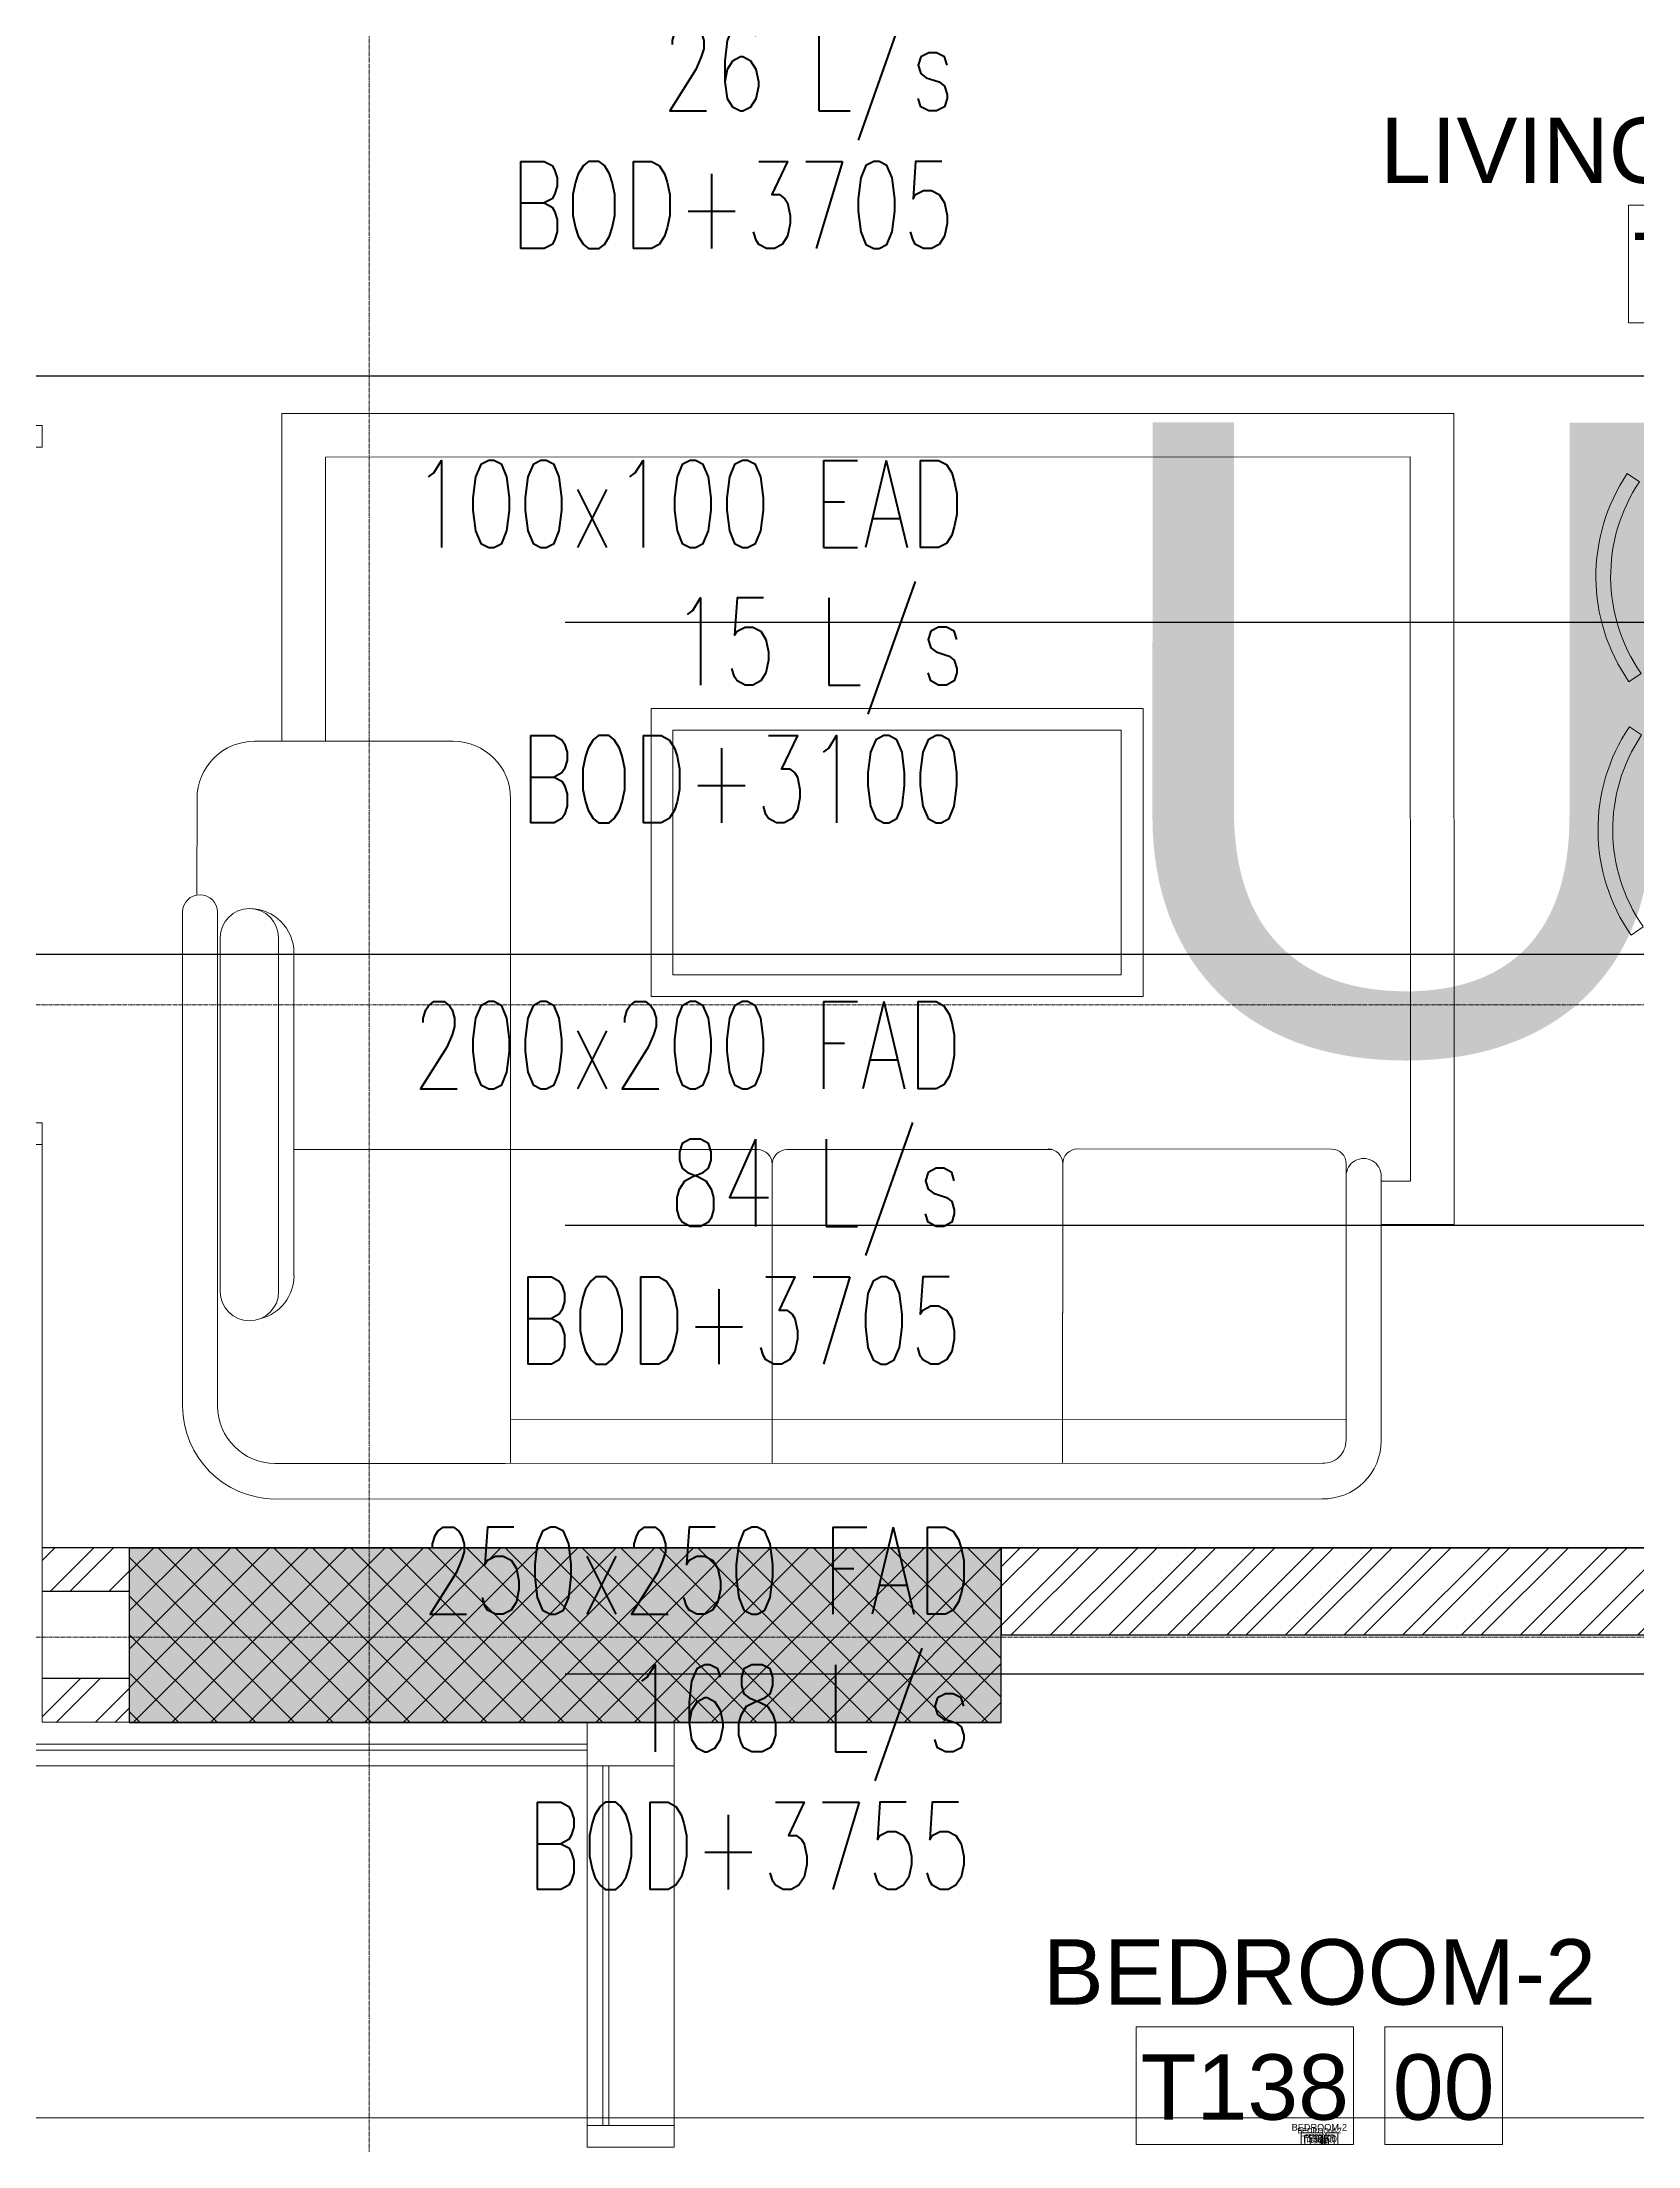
# Model space of a CAD drawing. Header units: millimetres. Extents: x -9226 to 166212, y -13 to 97274.
# Drawn here: x 29200 to 32860, y 56608 to 61434 of the extents above; entities that cross this region are included whole.
import ezdxf
from ezdxf.enums import TextEntityAlignment as Align

# ---------------------------------------------------------------- set-up
doc = ezdxf.new("R2010")
doc.units = ezdxf.units.MM
doc.linetypes.add('23491-A-XR-GRID$0$23288-XR-Unit GRIDS$0$CENTER2', pattern=[28.575, 19.05, -3.175, 3.175, -3.175])
doc.layers.get('0').update_dxf_attribs({"color": 8})
for name, color, linetype in [('0-AC TEXT', 7, 'Continuous'), ('05 - 2ND - 3RD COLUMNS LAYOUT$0$23491-A-XR-GROUND TO PODIUM 3-COL$0$COLUMN', 8, 'Continuous'), ('05 - 2ND - 3RD COLUMNS LAYOUT$0$23491-A-XR-GROUND TO PODIUM 3-COL$0$HATCH', 8, 'Continuous'), ('1.INS', 8, 'Continuous'), ('1.STR', 8, 'Continuous'), ('23491-XR-AR-2ND FLOOR PLAN$0$23491-XR-AR-2ND FLOOR PLAN$0$23491-XR-AR-TYP-FLOOR$0$A-ELC-DP', 8, 'Continuous'), ('23491-XR-AR-2ND FLOOR PLAN$0$23491-XR-AR-2ND FLOOR PLAN$0$23491-XR-AR-TYP-FLOOR$0$A-ELC-DP @ 2000', 8, 'Continuous'), ('cloud', 15, 'Continuous'), ('FAD', 3, 'Continuous')]:
    doc.layers.add(name, color=color, linetype=linetype)
for name, color, linetype, lineweight in [('1.TAGGING', 7, 'Continuous', 5), ('1.XREF', 8, 'Continuous', 9), ('23491-A-XR-GRID$0$G-ANNO-GRID', 8, '23491-A-XR-GRID$0$23288-XR-Unit GRIDS$0$CENTER2', 0), ('23491-XR-AR-2ND FLOOR PLAN$0$23491-XR-AR-2ND FLOOR PLAN$0$23491-XR-AR-TYP-FLOOR$0$A-FURN-FREE-PLAN', 8, 'Continuous', 5), ('23491-XR-AR-2ND FLOOR PLAN$0$23491-XR-AR-2ND FLOOR PLAN$0$23491-XR-AR-TYP-FLOOR$0$A-Glaz-Sill', 8, 'Continuous', 5), ('23491-XR-AR-2ND FLOOR PLAN$0$23491-XR-AR-2ND FLOOR PLAN$0$23491-XR-AR-TYP-FLOOR$0$A-WALL-PATT', 8, 'Continuous', 5), ('23491-XR-AR-2ND FLOOR PLAN$0$23491-XR-AR-2ND FLOOR PLAN$0$A-WALL', 8, 'Continuous', 30), ('23491-XR-AR-2ND FLOOR PLAN$0$23491-XR-AR-TYP-FLOOR$0$A-Glaz-Sill', 8, 'Continuous', 5), ('23491-XR-AR-2ND FLOOR PLAN$0$23491-XR-AR-TYP-FLOOR$0$A-GLAZ-WNDO', 8, 'Continuous', 13), ('23491-XR-AR-2ND FLOOR PLAN$0$23491-XR-AR-TYP-FLOOR$0$A-WALL-PATT', 8, 'Continuous', 5), ('23491-XR-AR-2ND FLOOR PLAN$0$A-ANNO-DIMS', 8, 'Continuous', 5), ('23491-XR-AR-2ND FLOOR PLAN$0$A-ANNO-DIMS @ 10', 8, 'Continuous', 5), ('23491-XR-AR-2ND FLOOR PLAN$0$A-ANNO-DIMS @ 100', 8, 'Continuous', 5), ('23491-XR-AR-2ND FLOOR PLAN$0$A-ANNO-DIMS @ 5', 8, 'Continuous', 5), ('23491-XR-AR-2ND FLOOR PLAN$0$A-ANNO-DIMS @ 8', 8, 'Continuous', 5), ('23491-XR-AR-2ND FLOOR PLAN$0$A-FLOR-IDEN', 8, 'Continuous', 9), ('23491-XR-AR-2ND FLOOR PLAN$0$A-FLOR-IDEN @ 10', 8, 'Continuous', 9), ('23491-XR-AR-2ND FLOOR PLAN$0$A-FLOR-IDEN @ 100', 8, 'Continuous', 9), ('23491-XR-AR-2ND FLOOR PLAN$0$A-FLOR-IDEN @ 5', 8, 'Continuous', 9), ('23491-XR-AR-2ND FLOOR PLAN$0$A-FLOR-IDEN @ 8', 8, 'Continuous', 9), ('23491-XR-AR-2ND FLOOR PLAN$0$A-WALL', 8, 'Continuous', 30), ('23491-XR-AR-2ND FLOOR PLAN$0$NEC- Glass', 8, 'Continuous', 5), ('A-ANNO-DIMS', 8, 'Continuous', 9), ('MH BEAM', 15, 'Continuous', 0), ('MH DIM', 15, 'Continuous', 0)]:
    doc.layers.add(name, color=color, linetype=linetype, lineweight=lineweight)
doc.styles.add('23491-XR-AR-2ND FLOOR PLAN$0$23491-XR-AR-2ND FLOOR PLAN$0$23491-XR-AR-TYP-FLOOR$0$SDC-TEXT-ARB', font='sdc-arb.shx')
doc.styles.add('23491-XR-AR-2ND FLOOR PLAN$0$23491-XR-AR-2ND FLOOR PLAN$0$SDC-TEXT_4_2', font='arial.ttf')
doc.styles.add('23491-XR-AR-2ND FLOOR PLAN$0$SDC-TEXT_4_2', font='arial.ttf')
doc.styles.add('ROMANS', font='isocp.shx', dxfattribs={"width": 0.8})
doc.styles.add('ROMANS100', font='romans.shx', dxfattribs={"width": 0.7, "height": 100})
doc.dimstyles.new('JSE', dxfattribs={"dimtxt": 50, "dimasz": 150, "dimexe": 0.18, "dimexo": 0.0625, "dimgap": 50, "dimtad": 0, "dimdec": 0, "dimrnd": 5, "dimzin": 0, "dimdsep": 46, "dimtxsty": 'ROMANS', "dimcen": 0.09, "dimclrd": 7, "dimclre": 7, "dimclrt": 7, "dimadec": 0, "dimazin": 0, "dimtfac": 1, "dimtdec": 0, "dimtofl": 0, "dimtmove": 0, "dimatfit": 3, "dimfxl": 1, "dimtolj": 1, "dimtzin": 0, "dimarcsym": 1})
doc.dimstyles.new('JSE-1.25', dxfattribs={"dimtxt": 200, "dimasz": 150, "dimexe": 0.18, "dimexo": 0.0625, "dimgap": 20, "dimtad": 1, "dimdec": 0, "dimrnd": 5, "dimzin": 0, "dimdsep": 46, "dimtxsty": 'ROMANS', "dimcen": 0.09, "dimclrd": 256, "dimclre": 256, "dimclrt": 7, "dimadec": 0, "dimazin": 0, "dimtfac": 1, "dimtdec": 0, "dimtofl": 0, "dimtmove": 0, "dimatfit": 3, "dimfxl": 1, "dimtolj": 1, "dimtzin": 0, "dimarcsym": 0})
pattern_1 = [(45, (300, 0), (-67.35192, 67.35192), []), (45, (344.9, 0), (-67.35192, 67.35192), [])]

# ---------------------------------------------------------------- blocks, each defined once
blk = doc.blocks.new('23491-XR-AR-2ND FLOOR PLAN$0$A$C98741eb2')
at = {"layer": '23491-XR-AR-2ND FLOOR PLAN$0$23491-XR-AR-TYP-FLOOR$0$A-Glaz-Sill', "color": 8}
for p, q in [((-2437.4, 44540.4, 0), (-2437.4, 45865.4, 0)), ((-1187.4, 44540.4, 0), (-2437.4, 44540.4, 0)), ((-1187.4, 44440.4, 0), (-2537.4, 44440.4, 0)), ((-1187.4, 43615.4, 0), (-1187.4, 44440.4, 0)), ((-987.4, 43615.4, 0), (-987.4, 44440.4, 0))]:
    blk.add_line(p, q, dxfattribs=at)
at = {"layer": '23491-XR-AR-2ND FLOOR PLAN$0$23491-XR-AR-TYP-FLOOR$0$A-GLAZ-WNDO', "color": 8}
for p, q in [((-2637.4, 47515.4, 0), (-2437.4, 47515.4, 0)), ((-2637.4, 45915.4, 0), (-2437.4, 45915.4, 0))]:
    blk.add_line(p, q, dxfattribs=at)
at = {"layer": '23491-XR-AR-2ND FLOOR PLAN$0$23491-XR-AR-TYP-FLOOR$0$A-GLAZ-WNDO', "color": 8, "elevation": 0}
for points in [[(-2637.4, 47515.4), (-2637.4, 47465.4), (-2437.4, 47465.4), (-2437.4, 47515.4)], [(-2637.4, 45915.4), (-2637.4, 45865.4), (-2437.4, 45865.4), (-2437.4, 45915.4)]]:
    blk.add_lwpolyline(points, dxfattribs=at)
for points in [[(-1187.4, 44440.4), (-987.4, 44440.4), (-987.4, 44540.4), (-1187.4, 44540.4)], [(-987.4, 43565.4), (-987.4, 43615.4), (-1187.4, 43615.4), (-1187.4, 43565.4)]]:
    blk.add_lwpolyline(points, close=True, dxfattribs=at)
at = {"layer": '23491-XR-AR-2ND FLOOR PLAN$0$NEC- Glass', "color": 8}
for p, q in [((-1187.4, 44490.4, 0), (-2537.4, 44490.4, 0)), ((-1187.4, 44476.4, 0), (-2537.4, 44476.4, 0)), ((-1151.4, 44440.4, 0), (-1151.4, 43615.4, 0)), ((-1137.4, 44440.4, 0), (-1137.4, 43615.4, 0))]:
    blk.add_line(p, q, dxfattribs=at)
blk = doc.blocks.new('*U507')
at = {"color": 8, "linetype": 'ByBlock'}
for points in [[(1.3, 0), (-7, 0), (-7, 4.5), (1.3, 4.5)], [(2.5, 0), (7, 0), (7, 4.5), (2.5, 4.5)]]:
    blk.add_lwpolyline(points, close=True, dxfattribs=at)
at = {"color": 8, "linetype": 'ByBlock', "style": '23491-XR-AR-2ND FLOOR PLAN$0$SDC-TEXT_4_2'}
for tag, p in [('ROOM-NAME-2', (0, 9.95)), ('ROOM-NAME-1', (0, 6.6)), ('ROOM-NO.', (-2.85, 2.2)), ('ROOM-FINISH', (4.75, 2.2))]:
    blk.add_attdef(tag, text='', height=2.5, dxfattribs=at).set_placement(p, align=Align.MIDDLE_CENTER)
blk = doc.blocks.new('*U799')
at = {"layer": '23491-XR-AR-2ND FLOOR PLAN$0$A-FLOR-IDEN @ 10', "color": 8}
ref = blk.add_blockref('*U507', (32129.5, 56611), dxfattribs=dict(at, xscale=5.999999999999999, yscale=5.999999999999999, zscale=5.999999999999999))
ref.add_attrib('ROOM-NO.', 'T138', dxfattribs={"layer": '0', "color": 0, "linetype": 'ByBlock', "height": 15, "style": '23491-XR-AR-2ND FLOOR PLAN$0$SDC-TEXT_4_2'}).set_placement((32112.4, 56624.2), align=Align.MIDDLE_CENTER)
ref.add_attrib('ROOM-FINISH', '00', dxfattribs={"layer": '0', "color": 0, "linetype": 'ByBlock', "height": 15, "style": '23491-XR-AR-2ND FLOOR PLAN$0$SDC-TEXT_4_2'}).set_placement((32158, 56624.2), align=Align.MIDDLE_CENTER)
ref.add_attrib('ROOM-NAME-1', 'BEDROOM-2', dxfattribs={"layer": '0', "color": 0, "linetype": 'ByBlock', "height": 15, "style": '23491-XR-AR-2ND FLOOR PLAN$0$SDC-TEXT_4_2'}).set_placement((32129.5, 56650.6), align=Align.MIDDLE_CENTER)
at = {"layer": '23491-XR-AR-2ND FLOOR PLAN$0$A-FLOR-IDEN @ 100', "color": 8}
ref = blk.add_blockref('*U507', (32129.5, 56611), dxfattribs=dict(at, xscale=60, yscale=60, zscale=60))
ref.add_attrib('ROOM-NO.', 'T138', dxfattribs={"layer": '0', "color": 0, "linetype": 'ByBlock', "height": 150, "style": '23491-XR-AR-2ND FLOOR PLAN$0$SDC-TEXT_4_2'}).set_placement((31958.5, 56743), align=Align.MIDDLE_CENTER)
ref.add_attrib('ROOM-FINISH', '00', dxfattribs={"layer": '0', "color": 0, "linetype": 'ByBlock', "height": 150, "style": '23491-XR-AR-2ND FLOOR PLAN$0$SDC-TEXT_4_2'}).set_placement((32414.5, 56743), align=Align.MIDDLE_CENTER)
ref.add_attrib('ROOM-NAME-1', 'BEDROOM-2', dxfattribs={"layer": '0', "color": 0, "linetype": 'ByBlock', "height": 150, "style": '23491-XR-AR-2ND FLOOR PLAN$0$SDC-TEXT_4_2'}).set_placement((32129.5, 57007), align=Align.MIDDLE_CENTER)
at = {"layer": '23491-XR-AR-2ND FLOOR PLAN$0$A-FLOR-IDEN @ 5', "color": 8}
ref = blk.add_blockref('*U507', (32129.5, 56611), dxfattribs=dict(at, xscale=3, yscale=3, zscale=3))
ref.add_attrib('ROOM-NO.', 'T138', dxfattribs={"layer": '0', "color": 0, "linetype": 'ByBlock', "height": 7.5, "style": '23491-XR-AR-2ND FLOOR PLAN$0$SDC-TEXT_4_2'}).set_placement((32121, 56617.6), align=Align.MIDDLE_CENTER)
ref.add_attrib('ROOM-FINISH', '00', dxfattribs={"layer": '0', "color": 0, "linetype": 'ByBlock', "height": 7.5, "style": '23491-XR-AR-2ND FLOOR PLAN$0$SDC-TEXT_4_2'}).set_placement((32143.8, 56617.6), align=Align.MIDDLE_CENTER)
ref.add_attrib('ROOM-NAME-1', 'BEDROOM-2', dxfattribs={"layer": '0', "color": 0, "linetype": 'ByBlock', "height": 7.5, "style": '23491-XR-AR-2ND FLOOR PLAN$0$SDC-TEXT_4_2'}).set_placement((32129.5, 56630.8), align=Align.MIDDLE_CENTER)
at = {"layer": '23491-XR-AR-2ND FLOOR PLAN$0$A-FLOR-IDEN @ 8', "color": 8}
ref = blk.add_blockref('*U507', (32129.5, 56611), dxfattribs=dict(at, xscale=4.8, yscale=4.8, zscale=4.8))
ref.add_attrib('ROOM-NO.', 'T138', dxfattribs={"layer": '0', "color": 0, "linetype": 'ByBlock', "height": 12, "style": '23491-XR-AR-2ND FLOOR PLAN$0$SDC-TEXT_4_2'}).set_placement((32115.9, 56621.5), align=Align.MIDDLE_CENTER)
ref.add_attrib('ROOM-FINISH', '00', dxfattribs={"layer": '0', "color": 0, "linetype": 'ByBlock', "height": 12, "style": '23491-XR-AR-2ND FLOOR PLAN$0$SDC-TEXT_4_2'}).set_placement((32152.3, 56621.5), align=Align.MIDDLE_CENTER)
ref.add_attrib('ROOM-NAME-1', 'BEDROOM-2', dxfattribs={"layer": '0', "color": 0, "linetype": 'ByBlock', "height": 12, "style": '23491-XR-AR-2ND FLOOR PLAN$0$SDC-TEXT_4_2'}).set_placement((32129.5, 56642.7), align=Align.MIDDLE_CENTER)
blk = doc.blocks.new('23491-XR-AR-2ND FLOOR PLAN$0$23491-XR-AR-2ND FLOOR PLAN$0$23491-XR-AR-TYP-FLOOR$0$A$C8f4ac25b')
at = {"color": 8, "linetype": 'Continuous', "lineweight": 0}
for p, q in [((2.6166, -0.0004), (0.2119, 0)), ((0.7402, -0.0815), (0.2119, -0.0817)), ((2.6144, -0.0821), (0.7402, -0.0815)), ((0.7522, -0.0815), (0.7525, -1.6066)), ((1.3522, -0.082), (1.3525, -0.7679)), ((1.3522, -0.082), (1.3525, -0.7679)), ((2.0185, -0.0833), (2.0188, -0.7692)), ((2.0185, -0.0833), (2.0188, -0.7692)), ((2.0185, -0.0833), (2.0188, -0.7692)), ((2.0185, -0.0833), (2.0188, -0.7692)), ((2.0185, -0.0849), (2.0188, -0.7708)), ((2.0185, -0.0849), (2.0188, -0.7708)), ((2.0185, -0.0849), (2.0188, -0.7708)), ((2.0185, -0.0849), (2.0188, -0.7708)), ((2.6685, -0.1349), (2.6688, -0.7688)), ((2.7491, -0.741), (2.7488, -0.1335)), ((0.7522, -0.1835), (2.6686, -0.1827)), ((0.0001, -1.3462), (0, -0.2135)), ((0.0804, -1.3462), (0.0803, -0.2134)), ((0.2557, -0.8022), (0.792, -0.802)), ((1.3189, -0.8017), (0.792, -0.802)), ((1.9927, -0.8022), (1.3863, -0.8017)), ((1.985, -0.8031), (1.985, -0.8031)), ((1.985, -0.8031), (1.985, -0.8031)), ((2.0527, -0.803), (2.635, -0.8026)), ((0.0332, -1.6069), (0.0331, -1.3857)), ((0.6209, -1.7383), (0.1649, -1.7385))]:
    blk.add_line(p, q, dxfattribs=at)
at = {"color": 8, "lineweight": 0}
for p, q in [((0.0862, -1.2874), (0.0863, -0.4758)), ((0.2202, -1.2874), (0.2204, -0.4758)), ((0.2554, -1.2528), (0.2556, -0.5123))]:
    blk.add_line(p, q, dxfattribs=at)
at = {"color": 8, "lineweight": 0, "ltscale": 0.1, "elevation": 0}
for points in [[(0.2276, -1.7385), (0.2276, -2.4902), (2.916, -2.4905), (2.9163, -0.6295)], [(2.9154, -0.6295), (2.749, -0.6295)], [(0.3276, -1.7384), (0.3276, -2.3902), (2.8159, -2.3906), (2.8165, -0.7295)], [(2.8154, -0.7295), (2.7491, -0.7295)]]:
    blk.add_lwpolyline(points, dxfattribs=at)
for points in [[(2.2029, -1.1527), (1.0746, -1.1527), (1.0747, -1.8138), (2.203, -1.8138)], [(2.153, -1.2028), (1.1247, -1.2027), (1.1247, -1.7637), (2.153, -1.7638)]]:
    blk.add_lwpolyline(points, close=True, dxfattribs=at)
at = {"color": 8, "linetype": 'Continuous', "lineweight": 0}
for centre, radius, start, end in [((0.2143, -0.2143), 0.2143, 90.7685, 179.7263), ((2.6167, -0.1326), 0.1322, 359.4878, 91.3444), ((0.212, -0.2133), 0.1316, 90.0316, 180.0316), ((2.6166, -0.134), 0.0519, 359.0064, 92.5072), ((1.3186, -0.7679), 0.0339, 270.0316, 0.0316), ((1.3863, -0.7678), 0.0339, 180.0316, 270.0316), ((1.985, -0.7692), 0.0339, 270.0316, 0.0316), ((1.985, -0.7692), 0.0339, 270.0316, 0.0316), ((2.0527, -0.7692), 0.0339, 180.0316, 270.0316), ((2.0527, -0.7692), 0.0339, 180.0316, 270.0316), ((2.635, -0.7688), 0.0339, 270.0316, 0.0316), ((2.7089, -0.7411), 0.0402, 180.0311, 0.0316), ((0.0403, -1.3462), 0.0402, 180.0316, 0.0316), ((0.1648, -1.6068), 0.1316, 180.0316, 270.0316), ((0.6208, -1.6067), 0.1316, 270.0316, 0.0316)]:
    blk.add_arc(centre, radius, start, end, dxfattribs=at)
at = {"color": 8, "lineweight": 0}
for centre, radius, start, end in [((0.1534, -0.4758), 0.067, 0.0316, 180.0316), ((0.1541, -0.5123), 0.1016, 0.0316, 75.674), ((0.1539, -1.2529), 0.1016, 270.0316, 0.0316), ((0.1532, -1.2874), 0.067, 180.0316, 0.0316)]:
    blk.add_arc(centre, radius, start, end, dxfattribs=at)
blk = doc.blocks.new('*U531')
at = {"color": 8, "linetype": 'ByBlock'}
for points in [[(1.3, 0), (-7, 0), (-7, 4.5), (1.3, 4.5)], [(2.5, 0), (7, 0), (7, 4.5), (2.5, 4.5)]]:
    blk.add_lwpolyline(points, close=True, dxfattribs=at)
at = {"color": 8, "linetype": 'ByBlock', "style": '23491-XR-AR-2ND FLOOR PLAN$0$23491-XR-AR-2ND FLOOR PLAN$0$SDC-TEXT_4_2'}
for tag, p in [('ROOM-NAME-2', (0, 9.95)), ('ROOM-NAME-1', (0, 6.6)), ('ROOM-NO.', (-2.85, 2.2)), ('ROOM-FINISH', (4.75, 2.2))]:
    blk.add_attdef(tag, text='', height=2.5, dxfattribs=at).set_placement(p, align=Align.MIDDLE_CENTER)
blk = doc.blocks.new('*U823')
at = {"layer": '23491-XR-AR-2ND FLOOR PLAN$0$A-ANNO-DIMS @ 10', "color": 8}
ref = blk.add_blockref('*U531', (33258.8, 60789.7), dxfattribs=dict(at, xscale=5.999999999999999, yscale=5.999999999999999, zscale=5.999999999999999))
ref.add_attrib('ROOM-NO.', 'T125', dxfattribs={"layer": '0', "color": 0, "linetype": 'ByBlock', "height": 15, "style": '23491-XR-AR-2ND FLOOR PLAN$0$23491-XR-AR-2ND FLOOR PLAN$0$SDC-TEXT_4_2'}).set_placement((33241.7, 60802.9), align=Align.MIDDLE_CENTER)
ref.add_attrib('ROOM-FINISH', '00', dxfattribs={"layer": '0', "color": 0, "linetype": 'ByBlock', "height": 15, "style": '23491-XR-AR-2ND FLOOR PLAN$0$23491-XR-AR-2ND FLOOR PLAN$0$SDC-TEXT_4_2'}).set_placement((33287.3, 60802.9), align=Align.MIDDLE_CENTER)
ref.add_attrib('ROOM-NAME-1', 'LIVING AND DINING', dxfattribs={"layer": '0', "color": 0, "linetype": 'ByBlock', "height": 15, "style": '23491-XR-AR-2ND FLOOR PLAN$0$23491-XR-AR-2ND FLOOR PLAN$0$SDC-TEXT_4_2'}).set_placement((33258.8, 60829.3), align=Align.MIDDLE_CENTER)
at = {"layer": '23491-XR-AR-2ND FLOOR PLAN$0$A-ANNO-DIMS @ 100', "color": 8}
ref = blk.add_blockref('*U531', (33258.8, 60789.7), dxfattribs=dict(at, xscale=60, yscale=60, zscale=60))
ref.add_attrib('ROOM-NO.', 'T125', dxfattribs={"layer": '0', "color": 0, "linetype": 'ByBlock', "height": 150, "style": '23491-XR-AR-2ND FLOOR PLAN$0$23491-XR-AR-2ND FLOOR PLAN$0$SDC-TEXT_4_2'}).set_placement((33087.8, 60921.7), align=Align.MIDDLE_CENTER)
ref.add_attrib('ROOM-FINISH', '00', dxfattribs={"layer": '0', "color": 0, "linetype": 'ByBlock', "height": 150, "style": '23491-XR-AR-2ND FLOOR PLAN$0$23491-XR-AR-2ND FLOOR PLAN$0$SDC-TEXT_4_2'}).set_placement((33543.8, 60921.7), align=Align.MIDDLE_CENTER)
ref.add_attrib('ROOM-NAME-1', 'LIVING AND DINING', dxfattribs={"layer": '0', "color": 0, "linetype": 'ByBlock', "height": 150, "style": '23491-XR-AR-2ND FLOOR PLAN$0$23491-XR-AR-2ND FLOOR PLAN$0$SDC-TEXT_4_2'}).set_placement((33258.8, 61185.7), align=Align.MIDDLE_CENTER)
at = {"layer": '23491-XR-AR-2ND FLOOR PLAN$0$A-ANNO-DIMS @ 5', "color": 8}
ref = blk.add_blockref('*U531', (33258.8, 60789.7), dxfattribs=dict(at, xscale=3, yscale=3, zscale=3))
ref.add_attrib('ROOM-NO.', 'T125', dxfattribs={"layer": '0', "color": 0, "linetype": 'ByBlock', "height": 7.5, "style": '23491-XR-AR-2ND FLOOR PLAN$0$23491-XR-AR-2ND FLOOR PLAN$0$SDC-TEXT_4_2'}).set_placement((33250.3, 60796.3), align=Align.MIDDLE_CENTER)
ref.add_attrib('ROOM-FINISH', '00', dxfattribs={"layer": '0', "color": 0, "linetype": 'ByBlock', "height": 7.5, "style": '23491-XR-AR-2ND FLOOR PLAN$0$23491-XR-AR-2ND FLOOR PLAN$0$SDC-TEXT_4_2'}).set_placement((33273.1, 60796.3), align=Align.MIDDLE_CENTER)
ref.add_attrib('ROOM-NAME-1', 'LIVING AND DINING', dxfattribs={"layer": '0', "color": 0, "linetype": 'ByBlock', "height": 7.5, "style": '23491-XR-AR-2ND FLOOR PLAN$0$23491-XR-AR-2ND FLOOR PLAN$0$SDC-TEXT_4_2'}).set_placement((33258.8, 60809.5), align=Align.MIDDLE_CENTER)
at = {"layer": '23491-XR-AR-2ND FLOOR PLAN$0$A-ANNO-DIMS @ 8', "color": 8}
ref = blk.add_blockref('*U531', (33258.8, 60789.7), dxfattribs=dict(at, xscale=4.8, yscale=4.8, zscale=4.8))
ref.add_attrib('ROOM-NO.', 'T125', dxfattribs={"layer": '0', "color": 0, "linetype": 'ByBlock', "height": 12, "style": '23491-XR-AR-2ND FLOOR PLAN$0$23491-XR-AR-2ND FLOOR PLAN$0$SDC-TEXT_4_2'}).set_placement((33245.1, 60800.2), align=Align.MIDDLE_CENTER)
ref.add_attrib('ROOM-FINISH', '00', dxfattribs={"layer": '0', "color": 0, "linetype": 'ByBlock', "height": 12, "style": '23491-XR-AR-2ND FLOOR PLAN$0$23491-XR-AR-2ND FLOOR PLAN$0$SDC-TEXT_4_2'}).set_placement((33281.6, 60800.2), align=Align.MIDDLE_CENTER)
ref.add_attrib('ROOM-NAME-1', 'LIVING AND DINING', dxfattribs={"layer": '0', "color": 0, "linetype": 'ByBlock', "height": 12, "style": '23491-XR-AR-2ND FLOOR PLAN$0$23491-XR-AR-2ND FLOOR PLAN$0$SDC-TEXT_4_2'}).set_placement((33258.8, 60821.4), align=Align.MIDDLE_CENTER)
blk = doc.blocks.new('23491-XR-AR-2ND FLOOR PLAN$0$dssww')
at = {"color": 8}
for p, q in [((19558.4, 59657.7), (19530.3, 59676.6)), ((19784.7, 59676.3), (19667.9, 59665.2)), ((20579.5, 59682.8), (20696.5, 59673.6)), ((20806.1, 59667.9), (20833.9, 59687.2)), ((19578.1, 59312.7), (19576.1, 59563.4)), ((20792.1, 59322.6), (20790, 59573.3)), ((19562, 59218.1), (19534.2, 59198.8)), ((20583.4, 59209.7), (20700.2, 59220.8)), ((20809.7, 59228.3), (20837.8, 59209.4)), ((19788.6, 59203.2), (19671.6, 59212.4)), ((19563.1, 59076.9), (19535.1, 59095.7)), ((19789.5, 59095.5), (19672.7, 59084.3)), ((20584.3, 59102), (20701.3, 59092.7)), ((20810.9, 59087.1), (20838.6, 59106.4)), ((19582.9, 58731.9), (19580.8, 58982.5)), ((20796.8, 58741.8), (20794.8, 58992.4)), ((20588.2, 58628.8), (20705, 58640)), ((20814.5, 58647.4), (20842.5, 58628.6)), ((19566.7, 58637.2), (19539, 58617.9)), ((19793.3, 58622.3), (19676.4, 58631.6))]:
    blk.add_line(p, q, dxfattribs=at)
for points in [[(19794.1, 58525.7), (19784.1, 59748.8), (20578.9, 59755.3), (20588.9, 58532.2)], [(19843.7, 58576), (19834.5, 59699.3), (20529.4, 59705), (20538.6, 58581.7)]]:
    blk.add_lwpolyline(points, close=True, dxfattribs=at)
for centre, radius, start, end in [((19881.4, 59440.5), 423.1, 146.088, 214.8487), ((19881.4, 59440.5), 389.3, 146.088, 214.8487), ((19677.5, 59564.2), 101.5, 95.438, 180.4683), ((20688.6, 59572.4), 101.5, 0.4683, 85.4986), ((20486.7, 59445.5), 389.3, 326.088, 34.8487), ((20486.7, 59445.5), 423.1, 326.088, 34.8487), ((20690.6, 59321.8), 101.5, 275.438, 0.4683), ((19679.6, 59313.5), 101.5, 180.4683, 265.4986), ((19886.2, 58859.7), 423.1, 146.088, 214.8487), ((19886.2, 58859.7), 389.3, 146.088, 214.8487), ((19682.3, 58983.3), 101.5, 95.438, 180.4683), ((20693.3, 58991.6), 101.5, 0.4683, 85.4986), ((20491.4, 58864.6), 389.3, 326.088, 34.8487), ((20491.4, 58864.6), 423.1, 326.088, 34.8487), ((20695.4, 58741), 101.5, 275.438, 0.4683), ((19684.3, 58732.7), 101.5, 180.4683, 265.4986)]:
    blk.add_arc(centre, radius, start, end, dxfattribs=at)
blk = doc.blocks.new('*U723')
at = {"layer": '23491-XR-AR-2ND FLOOR PLAN$0$23491-XR-AR-2ND FLOOR PLAN$0$23491-XR-AR-TYP-FLOOR$0$A-ELC-DP @ 2000', "color": 8, "lineweight": 25, "insert": (129.2, 99.7), "char_height": 1442.988, "attachment_point": 1, "style": '23491-XR-AR-2ND FLOOR PLAN$0$23491-XR-AR-2ND FLOOR PLAN$0$23491-XR-AR-TYP-FLOOR$0$SDC-TEXT-ARB'}
blk.add_mtext_dynamic_manual_height_columns('{\\fArial|b0|i0|c0|p34;ONU}', width=1442.988, gutter_width=7214.9, heights=[0], dxfattribs=at)
blk = doc.blocks.new('23491-XR-AR-2ND FLOOR PLAN$0$23491-XR-AR-2ND FLOOR PLAN$0$23491-XR-AR-TYP-FLOOR$0$A$C81039be2')
at = {"layer": '23491-XR-AR-2ND FLOOR PLAN$0$23491-XR-AR-2ND FLOOR PLAN$0$23491-XR-AR-TYP-FLOOR$0$A-ELC-DP'}
blk.add_blockref('*U723', (0, 0), dxfattribs=at)
blk = doc.blocks.new('23491-XR-AR-2ND FLOOR PLAN')
at = {"layer": '23491-XR-AR-2ND FLOOR PLAN$0$23491-XR-AR-2ND FLOOR PLAN$0$23491-XR-AR-TYP-FLOOR$0$A-WALL-PATT'}
h = blk.add_hatch(dxfattribs=at)
h.set_pattern_fill('ANSI32', color=8, scale=10)
h.set_pattern_definition(pattern_1)
h.paths.add_polyline_path([(29199.9, 57980), (29199.9, 57880), (29400, 57880), (29400, 57980)])
h = blk.add_hatch(dxfattribs=at)
h.set_pattern_fill('ANSI32', color=8, scale=10)
h.set_pattern_definition(pattern_1)
h.paths.add_polyline_path([(29199.9, 57579.7), (29399.9, 57579.7), (29399.9, 57680), (29199.9, 57680)])
at = {"layer": '23491-XR-AR-2ND FLOOR PLAN$0$23491-XR-AR-TYP-FLOOR$0$A-WALL-PATT'}
h = blk.add_hatch(dxfattribs=at)
h.set_pattern_fill('ANSI32', color=8, scale=10)
h.paths.add_polyline_path([(31400, 57780), (35850, 57780), (35850, 57980), (31400, 57980)])
at = {"layer": '23491-XR-AR-2ND FLOOR PLAN$0$23491-XR-AR-2ND FLOOR PLAN$0$A-WALL', "color": 8}
for p, q in [((29400, 57980), (29199.9, 57980)), ((29400, 57880), (29199.9, 57880)), ((29400, 57680), (29199.9, 57680))]:
    blk.add_line(p, q, dxfattribs=at)
at = {"layer": '23491-XR-AR-2ND FLOOR PLAN$0$A-WALL', "color": 8}
blk.add_lwpolyline([(33140, 57980), (31400, 57980), (31400, 57780), (34150, 57780)], dxfattribs=at)
at = {"layer": '23491-XR-AR-2ND FLOOR PLAN$0$23491-XR-AR-2ND FLOOR PLAN$0$23491-XR-AR-TYP-FLOOR$0$A-FURN-FREE-PLAN', "color": 8, "xscale": -1000.000000000001, "yscale": 1000.000000000001, "zscale": 1000.000000000001, "rotation": 179.999944879945}
blk.add_blockref('23491-XR-AR-2ND FLOOR PLAN$0$23491-XR-AR-2ND FLOOR PLAN$0$23491-XR-AR-TYP-FLOOR$0$A$C8f4ac25b', (29522.1, 58091.8, 0), dxfattribs=at)
at = {"layer": '23491-XR-AR-2ND FLOOR PLAN$0$23491-XR-AR-2ND FLOOR PLAN$0$23491-XR-AR-TYP-FLOOR$0$A-Glaz-Sill', "color": 8, "lineweight": 25, "xscale": -1, "rotation": 359.9773642804463}
blk.add_blockref('23491-XR-AR-2ND FLOOR PLAN$0$23491-XR-AR-2ND FLOOR PLAN$0$23491-XR-AR-TYP-FLOOR$0$A$C81039be2', (36199.6, 60460, 0), dxfattribs=at)
at = {"layer": '23491-XR-AR-2ND FLOOR PLAN$0$23491-XR-AR-TYP-FLOOR$0$A-GLAZ-WNDO', "color": 8}
blk.add_blockref('23491-XR-AR-2ND FLOOR PLAN$0$A$C98741eb2', (31637.3, 13039.4, 0), dxfattribs=at)
at = {"layer": '23491-XR-AR-2ND FLOOR PLAN$0$A-ANNO-DIMS'}
blk.add_blockref('*U823', (0, 0), dxfattribs=at)
at = {"layer": '23491-XR-AR-2ND FLOOR PLAN$0$A-ANNO-DIMS', "color": 8}
blk.add_blockref('23491-XR-AR-2ND FLOOR PLAN$0$dssww', (13305.4, 767.6), dxfattribs=at)
at = {"layer": '23491-XR-AR-2ND FLOOR PLAN$0$A-FLOR-IDEN'}
blk.add_blockref('*U799', (0, 0), dxfattribs=at)
blk = doc.blocks.new('23491-A-XR-GRID')
at = {"layer": '23491-A-XR-GRID$0$G-ANNO-GRID', "color": 8, "ltscale": 0.5}
for p, q in [((29950, 96273.8), (29950, 34912.2)), ((-8075.9, 59225.3, 0), (56827.8, 59225.3, 0)), ((-8075.9, 57775.3, 0), (56827.8, 57775.3, 0))]:
    blk.add_line(p, q, dxfattribs=at)
blk = doc.blocks.new('05 - 2ND - 3RD COLUMNS LAYOUT')
at = {"layer": '05 - 2ND - 3RD COLUMNS LAYOUT$0$23491-A-XR-GROUND TO PODIUM 3-COL$0$HATCH'}
h = blk.add_hatch(color=256, dxfattribs=at)
h.dxf.hatch_style = 1
h.paths.add_polyline_path([(29399.9, 57979.7), (29399.9, 57579.7), (31399.9, 57579.7), (31399.9, 57979.7)])
at = {"layer": '05 - 2ND - 3RD COLUMNS LAYOUT$0$23491-A-XR-GROUND TO PODIUM 3-COL$0$COLUMN', "lineweight": 30, "elevation": 0}
blk.add_lwpolyline([(29399.9, 57979.7), (29399.9, 57579.7), (31399.9, 57579.7), (31399.9, 57979.7)], close=True, dxfattribs=at)
blk = doc.blocks.new('XREF')
at = {"layer": 'A-ANNO-DIMS', "color": 8}
blk.add_blockref('23491-XR-AR-2ND FLOOR PLAN', (0, 0), dxfattribs=at)
blk.add_blockref('23491-A-XR-GRID', (0, 0))
at = {"layer": 'A-ANNO-DIMS'}
blk.add_blockref('05 - 2ND - 3RD COLUMNS LAYOUT', (0, 0), dxfattribs=at)
blk = doc.blocks.new('I LOVE U05 - 2ND - 3RD COLUMNS LAYOUT$0$1-3 WALLS')
at = {"layer": '05 - 2ND - 3RD COLUMNS LAYOUT$0$23491-A-XR-GROUND TO PODIUM 3-COL$0$HATCH'}
h = blk.add_hatch(dxfattribs=at)
h.set_pattern_fill('ANSI37', color=15, scale=500)
h.set_pattern_definition([(45, (68970.9, -86087.81), (-44.194174, 44.194174), []), (135, (68970.9, -86087.81), (-44.194174, -44.194174), [])])
h.paths.add_polyline_path([(31006, 59073.4), (31006, 58673.4), (33006, 58673.4), (33006, 59073.4)])
at = {"layer": '05 - 2ND - 3RD COLUMNS LAYOUT$0$23491-A-XR-GROUND TO PODIUM 3-COL$0$COLUMN', "color": 15, "lineweight": 30, "elevation": 0}
blk.add_lwpolyline([(31006, 59073.4), (31006, 58673.4), (33006, 58673.4), (33006, 59073.4)], close=True, dxfattribs=at)
blk = doc.blocks.new('I LOVE U05 - 2ND - 3RD COLUMNS LAYOUT')
at = {"color": 15}
blk.add_blockref('I LOVE U05 - 2ND - 3RD COLUMNS LAYOUT$0$1-3 WALLS', (0, 0), dxfattribs=at)
blk = doc.blocks.new('I LOVE USTR')
at = {"layer": 'MH BEAM', "elevation": 0}
blk.add_lwpolyline([(31400, 57980), (35850, 57980), (35850, 57780), (31400, 57780)], close=True, dxfattribs=at)
at = {"layer": 'MH DIM', "color": 15}
blk.add_blockref('I LOVE U05 - 2ND - 3RD COLUMNS LAYOUT', (-1606, -1093.4, 0), dxfattribs=at)
blk = doc.blocks.new('A$C32d94600')
at = {"layer": 'cloud', "color": 15}
blk.add_blockref('I LOVE USTR', (-5100, -86375.9, 0), dxfattribs=at)

msp = doc.modelspace()

# ---------------------------------------------------------------- block references
at = {"layer": '1.STR'}
msp.add_blockref('A$C32d94600', (5100, 86375.3), dxfattribs=at)

# ---------------------------------------------------------------- next in the draw order: block references
at = {"layer": '1.XREF'}
msp.add_blockref('XREF', (0, 0), dxfattribs=at)

# ---------------------------------------------------------------- next in the draw order: linework, layer by layer
at = {"layer": 'FAD', "color": 7, "elevation": 0}
msp.add_lwpolyline([(40753.4, 60771.7), (40753.4, 60102.7), (30399.9, 60102.7)], dxfattribs=at)

# ---------------------------------------------------------------- next in the draw order: texts
at = {"layer": '0-AC TEXT', "char_height": 200, "width": 2328.667, "attachment_point": 3, "line_spacing_factor": 0.946776, "style": 'ROMANS100'}
for s, insert in [('150x100 EAD\\P26 L/s\\PBOD+3705', (31293.5, 61791.7, 0)), ('100x100 EAD\\P15 L/s\\PBOD+3100', (31316.2, 60474.5)), ('200x200 FAD\\P84 L/s\\PBOD+3705', (31310.2, 59232.8)), ('250x250 FAD\\P168 L/s\\PBOD+3755', (31331.7, 58027.5, 0))]:
    msp.add_mtext(s, dxfattribs=dict(at, insert=insert))

# ---------------------------------------------------------------- next in the draw order: leaders
at = {"layer": '1.INS'}
for points in [[(35915.4, 61111.5, 0.1), (35915.4, 60667.4, 0.1), (27150, 60667.4, 0.1)], [(34375, 59341.2, 0), (27250, 59341.2, 0)], [(38006.3, 57690.2), (30399.9, 57690.2)]]:
    msp.add_leader(points, dimstyle='JSE', override={"dimgap": 50, "dimtad": 0}, dxfattribs=at)
at = {"layer": '1.TAGGING', "color": 6}
msp.add_leader([(34787.8, 56671.1, 0), (27250, 56672.6, 0)], dimstyle='JSE-1.25', override={"dimgap": 20, "dimtad": 0}, dxfattribs=at)
at = {"layer": 'FAD'}
msp.add_leader([(38141.3, 59531.3), (38141.3, 58719.1), (30399.9, 58719.1)], dimstyle='JSE', override={"dimgap": 50, "dimtad": 0}, dxfattribs=at)

doc.saveas('drawing.dxf')
